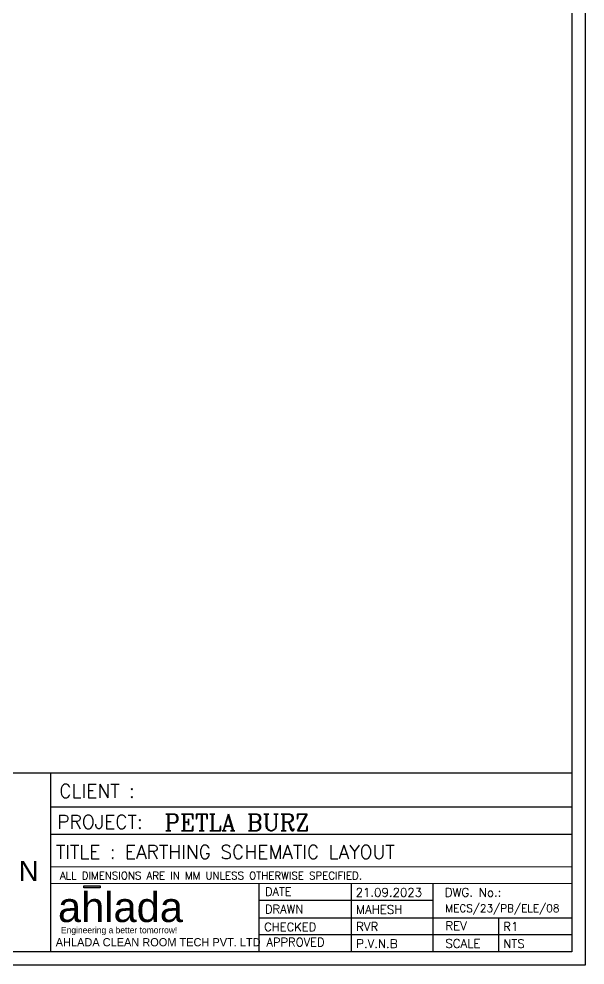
# Model space of a CAD drawing. Header units: millimetres. Extents: x 1327414 to 2124380, y -346496 to -91575.
# Drawn here: x 1590335 to 1600251, y -268091 to -251520 of the extents above; entities that cross this region are included whole.
import ezdxf
from ezdxf.enums import TextEntityAlignment as Align

# ---------------------------------------------------------------- set-up
doc = ezdxf.new("R2010")
doc.units = ezdxf.units.MM
doc.header["$LTSCALE"] = 600
doc.header["$MEASUREMENT"] = 0
doc.layers.add('HATCH', color=8, linetype='Continuous', lineweight=5)
doc.layers.add('TITLE', color=7, linetype='Continuous')
doc.styles.add('ARIAL', font='')
doc.styles.add('FS-ARIAL', font='')
doc.styles.add('IRFAN', font='romans.shx')
doc.styles.add('RAGHAV', font='')
doc.styles.add('sudheer', font='romanc.shx')
doc.styles.get('ARIAL').set_extended_font_data('Arial')
doc.styles.get('FS-ARIAL').set_extended_font_data('Arial')
doc.styles.get('RAGHAV').set_extended_font_data('Sakkal Majalla')

# ---------------------------------------------------------------- blocks, each defined once
blk = doc.blocks.new('Logo')
h = blk.add_hatch(color=134)
h.dxf.hatch_style = 1
h.paths.add_polyline_path([(7.31, 6.26), (4.47, 6.26), (4.47, 5.93), (7.31, 5.93)])
at = {"color": 134}
blk.add_lwpolyline([(4.47, 6.26), (7.31, 6.26), (7.31, 5.93), (4.47, 5.93)], close=True, dxfattribs=at)
at = {"color": 134, "style": 'FS-ARIAL'}
blk.add_text('ahlada', height=5.161, dxfattribs=at).set_placement((0, 0))
at = {"color": 8, "style": 'RAGHAV'}
blk.add_text('Engineering a better tomorrow!', height=1.0969, dxfattribs=at).set_placement((0.52, -1.94))

msp = doc.modelspace()

# ---------------------------------------------------------------- linework, layer by layer
for p, q in [((1600018.7, -264730.2), (1582880.2, -264730.2)), ((1590895.3, -267859.6), (1590895.3, -264730.2)), ((1600018.7, -265327.9), (1590895.3, -265327.9)), ((1600018.7, -265806.1), (1590895.3, -265806.1)), ((1594544.3, -267859.6), (1594544.3, -266663.2)), ((1596157.5, -267859.6), (1596157.5, -266663.2)), ((1597581.3, -266663.2), (1597581.3, -267859.6)), ((1597581.3, -266962.4), (1594544.3, -266962.4)), ((1594544.3, -267261.5), (1600018.7, -267261.5)), ((1598742.6, -267859.6), (1598742.6, -267261.5)), ((1600018.7, -267560.6), (1594544.3, -267560.6))]:
    msp.add_line(p, q)
at = {"lineweight": 9, "extrusion": (0, 0, -1)}
for p, q in [((1600018.7, -266372.1), (1590895.3, -266372.1)), ((1600018.7, -266663.2), (1590895.3, -266663.2))]:
    msp.add_line(p, q, dxfattribs=at)
at = {"color": 7}
msp.add_line((1600018.7, -267859.6), (1590895.3, -267859.6), dxfattribs=at)
for points in [[(1600250.5, -236080), (1600250.5, -268091.4), (1555169.3, -268091.4), (1555169.3, -236080)], [(1600018.7, -236311.9), (1600018.7, -267859.6), (1555401.1, -267859.6), (1555401.1, -236311.9)]]:
    msp.add_lwpolyline(points, close=True)
at = {"layer": 'HATCH', "color": 7}
msp.add_line((1600018.7, -264729.5), (1600018.7, -267859.6), dxfattribs=at)

# ---------------------------------------------------------------- block references
at = {"xscale": 101.1023270725439, "yscale": 101.1023270725439, "zscale": 101.1023270725439}
msp.add_blockref('Logo', (1591019.5, -267337.8), dxfattribs=at)

# ---------------------------------------------------------------- texts
at = {"lineweight": 9}
for s, height, style, p in [('CLIENT :', 239.15, 'IRFAN', (1591042.5, -265160.9)), ('PROJECT:', 239.15, 'IRFAN', (1591007.5, -265702.5)), ('PETLA BURZ', 290.4, 'sudheer', (1592884.6, -265739.2))]:
    msp.add_text(s, height=height, dxfattribs=dict(at, style=style)).set_placement(p)
at = {"lineweight": 9, "extrusion": (0, 0, -1), "style": 'IRFAN', "text_generation_flag": 2}
for s, height, p in [('TITLE : EARTHING SCHEMATIC LAYOUT', 239.146, (-1590982.7, -266229.6)), ('ALL DIMENSIONS ARE IN MM UNLESS OTHERWISE SPECIFIED.', 131.025, (-1591053.2, -266590.8))]:
    msp.add_text(s, height=height, dxfattribs=at).set_placement(p)
at = {"color": 64, "style": 'sudheer'}
for s, p in [('DATE', (1594877.4, -266804.3)), ('DRAWN ', (1595030.1, -267111.9)), ('CHECKED', (1595086.5, -267423.5)), ('APPROVED', (1595179.8, -267690.1))]:
    msp.add_text(s, height=147.66, dxfattribs=at).set_placement(p, align=Align.MIDDLE_CENTER)
at = {"color": 6, "style": 'sudheer'}
for s, p in [('21.09.2023', (1596231, -266893.7)), ('MAHESH', (1596241.5, -267193.6)), ('RVR', (1596241.5, -267492.8)), ('R1', (1598816.5, -267492.8)), ('P.V.N.B', (1596241.5, -267791.8)), ('NTS', (1598816.5, -267791.8))]:
    msp.add_text(s, height=151.11, dxfattribs=at).set_placement(p)
at = {"color": 64, "style": 'sudheer'}
for s, p in [('DWG. No.:', (1597794.2, -266893.7)), ('REV', (1597804.2, -267479.6)), ('SCALE', (1597804.2, -267790))]:
    msp.add_text(s, height=151.11, dxfattribs=at).set_placement(p)
at = {"color": 6, "style": 'sudheer'}
msp.add_text('MECS/23/PB/ELE/08', height=133.542, dxfattribs=at).set_placement((1598801.6, -267162.6), align=Align.CENTER)
at = {"color": 134, "style": 'RAGHAV'}
msp.add_text('AHLADA CLEAN ROOM TECH PVT. LTD', height=143.745, dxfattribs=at).set_placement((1590979.3, -267763))
at = {"layer": 'TITLE', "color": 5, "style": 'ARIAL'}
msp.add_text('N', height=346.8, rotation=180, dxfattribs=at).set_placement((1590679.1, -266270.4, 0))

doc.saveas('drawing.dxf')
